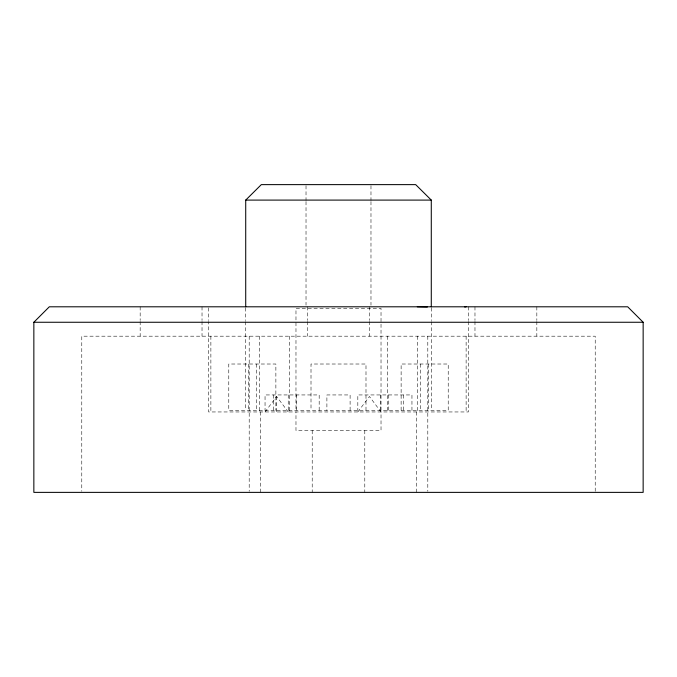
<?xml version="1.0" encoding="UTF-8"?>
<svg xmlns="http://www.w3.org/2000/svg" width="677" height="677" viewBox="0 0 677 677"><rect width="100%" height="100%" fill="white"/><g stroke="black" fill="none" stroke-linecap="round" stroke-linejoin="round"><path stroke-width="0.51" stroke-dasharray="3.38 2.54" d="M265.045 411.954L276.639 396.494L288.241 411.954M357.828 411.954L369.43 396.494L381.024 411.954L381.024 430.513L295.976 430.513L295.976 411.954M595.218 491.316L595.218 336.181L81.782 336.181L81.782 491.316M536.836 306.799L536.836 320.441M536.836 321.49L536.836 336.181M474.975 306.799L474.975 320.441M474.975 321.49L474.975 336.181M468.399 306.799L468.399 320.466M468.399 321.524L468.399 411.954L208.601 411.954L208.601 321.524M466.123 336.181L466.123 411.954M431.283 307.891L431.283 320.576M431.283 321.634L431.283 410.406M428.617 364.014L428.617 410.406M427.805 336.181L427.805 491.316M420.722 364.014L420.722 410.406M417.286 336.181L417.286 411.954M416.6 411.954L416.6 492.374M411.954 410.406L411.954 394.945L357.828 394.945L357.828 410.406M403.67 394.945L403.67 410.406M401.123 410.406L401.123 364.014L448.216 364.014L448.216 410.406L228.784 410.406L228.784 364.014L275.877 364.014L275.877 410.406M388.759 394.945L388.759 410.406M387.337 336.181L387.337 411.954M381.024 410.406L381.024 308.348L295.976 308.348L295.976 410.406M380.474 394.945L380.474 410.406M370.979 185.684L370.979 200.494M370.979 201.543L370.979 305.175M369.43 306.799L369.43 320.441M369.43 321.49L369.43 336.181M365.995 410.406L365.995 364.014L311.005 364.014L311.005 410.406M364.793 430.513L364.793 492.374M350.102 410.406L350.102 394.945L326.898 394.945L326.898 410.406M319.172 410.406L319.172 394.945L265.045 394.945L265.045 410.406M312.207 430.513L312.207 492.374M307.57 306.799L307.57 320.441M307.57 321.49L307.57 336.181M306.021 185.684L306.021 200.494M306.021 201.543L306.021 305.175M296.526 394.945L296.526 410.406M289.663 336.181L289.663 411.954M288.241 394.945L288.241 410.406M276.639 396.494L276.639 411.954M273.33 394.945L273.33 410.406M260.4 411.954L260.4 492.374M259.714 336.181L259.714 411.954M256.278 364.014L256.278 410.406M249.195 336.181L249.195 491.316M248.383 364.014L248.383 410.406M245.717 307.891L245.717 320.576M245.717 321.634L245.717 410.406M210.877 336.181L210.877 411.954M208.601 307.849L208.601 320.466M202.025 306.799L202.025 320.441M202.025 321.49L202.025 336.181M140.164 306.799L140.164 320.441M140.164 321.49L140.164 336.181"/><path stroke-width="1.02" d="M33.85 322.26L49.311 306.799L627.689 306.799L643.15 322.26L643.15 492.374L33.85 492.374L33.85 322.26L643.15 322.26M245.717 306.833L245.717 200.096L261.314 184.626L415.686 184.626L431.283 200.096L431.283 306.833M464.693 306.994L466.123 306.799M245.717 200.096L431.283 200.096M417.286 306.799L427.339 307.019"/></g></svg>
